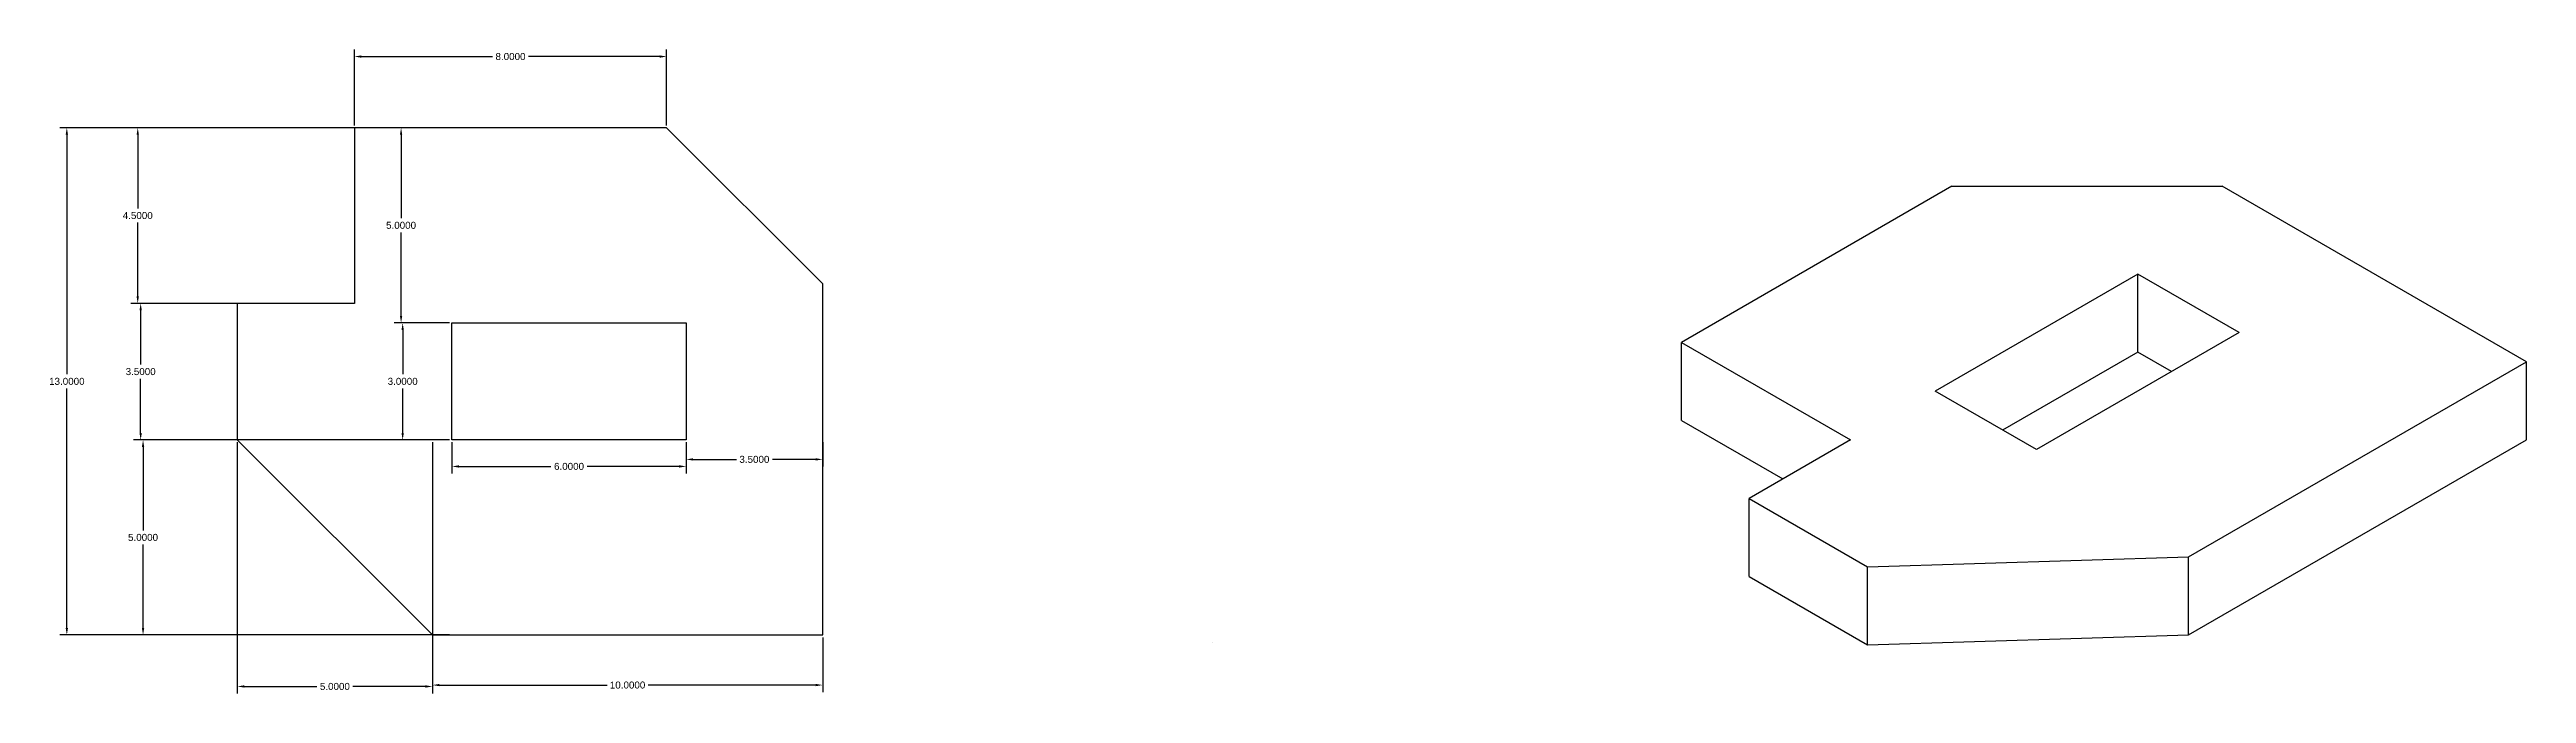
# Model space of a CAD drawing. Header units: inches. Extents: x -4.8 to 58.7, y -1.5 to 15.
import ezdxf

# ---------------------------------------------------------------- set-up
doc = ezdxf.new("R2010")
doc.units = ezdxf.units.IN
doc.header["$MEASUREMENT"] = 0
doc.layers.add('COTA', color=1, linetype='Continuous')
doc.styles.get("Standard").update_dxf_attribs({"font": 'Arial.ttf'})
doc.dimstyles.get("Standard").update_dxf_attribs({"dimtxt": 0.18, "dimasz": 0.18, "dimexe": 0.18, "dimexo": 0.0625, "dimgap": 0.09, "dimtad": 0, "dimtih": 1, "dimtoh": 1, "dimdec": 4, "dimzin": 0, "dimdsep": 46, "dimtxsty": 'Standard', "dimcen": 0.09, "dimadec": 0, "dimazin": 0, "dimtfac": 1, "dimtdec": 4, "dimtofl": 0, "dimtmove": 0, "dimatfit": 3, "dimfxl": 1, "dimtolj": 1, "dimtzin": 0, "dimarcsym": 0})

# ---------------------------------------------------------------- blocks, each defined once
blk = doc.blocks.new('*D4')
at = {"layer": 'COTA', "color": 0, "lineweight": -2, "transparency": 16777216}
for p, q in [((3, 13.062), (3, 15.006)), ((3.18, 14.826), (6.538, 14.826)), ((10.82, 14.826), (7.462, 14.826)), ((11, 13.062), (11, 15.006))]:
    blk.add_line(p, q, dxfattribs=at)
at = {"layer": 'COTA', "color": 0, "transparency": 16777216}
for points in [[(3.18, 14.856), (3.18, 14.796), (3, 14.826)], [(10.82, 14.856), (10.82, 14.796), (11, 14.826)]]:
    blk.add_solid(points, dxfattribs=at)
at = {"layer": 'Defpoints', "color": 0, "transparency": 16777216}
for p in [(11, 14.826), (3, 13), (11, 13)]:
    blk.add_point(p, dxfattribs=at)
at = {"layer": 'COTA', "color": 0, "transparency": 16777216, "insert": (7, 14.826), "char_height": 0.18, "attachment_point": 5}
blk.add_mtext('\\A1;8.0000', dxfattribs=at)
blk = doc.blocks.new('*D5')
at = {"layer": 'COTA', "color": 0, "lineweight": -2}
for p, q in [((2.937, 13), (-2.732, 13)), ((-2.552, 12.82), (-2.552, 10.931)), ((-2.552, 8.68), (-2.552, 10.569)), ((2.937, 8.5), (-2.732, 8.5))]:
    blk.add_line(p, q, dxfattribs=at)
at = {"layer": 'COTA', "color": 0}
for points in [[(-2.582, 12.82), (-2.522, 12.82), (-2.552, 13)], [(-2.582, 8.68), (-2.522, 8.68), (-2.552, 8.5)]]:
    blk.add_solid(points, dxfattribs=at)
at = {"layer": 'Defpoints', "color": 0, "transparency": 16777216}
for p in [(3, 13), (-2.552, 8.5), (3, 8.5)]:
    blk.add_point(p, dxfattribs=at)
at = {"layer": 'COTA', "color": 0, "insert": (-2.552, 10.75), "char_height": 0.18, "attachment_point": 5}
blk.add_mtext('\\A1;4.5000', dxfattribs=at)
blk = doc.blocks.new('*D6')
at = {"layer": 'COTA', "color": 0, "lineweight": -2}
for p, q in [((-0.063, 8.5), (-2.657, 8.5)), ((-2.477, 8.32), (-2.477, 6.931)), ((-2.477, 5.18), (-2.477, 6.569)), ((-0.063, 5), (-2.657, 5))]:
    blk.add_line(p, q, dxfattribs=at)
at = {"layer": 'COTA', "color": 0}
for points in [[(-2.507, 8.32), (-2.447, 8.32), (-2.477, 8.5)], [(-2.507, 5.18), (-2.447, 5.18), (-2.477, 5)]]:
    blk.add_solid(points, dxfattribs=at)
at = {"layer": 'Defpoints', "color": 0, "transparency": 16777216}
for p in [(0, 8.5), (-2.477, 5), (0, 5)]:
    blk.add_point(p, dxfattribs=at)
at = {"layer": 'COTA', "color": 0, "insert": (-2.477, 6.75), "char_height": 0.18, "attachment_point": 5}
blk.add_mtext('\\A1;3.5000', dxfattribs=at)
blk = doc.blocks.new('*D7')
at = {"layer": 'COTA', "color": 0, "lineweight": -2}
for p, q in [((5.437, 5), (-2.596, 5)), ((-2.416, 4.82), (-2.416, 2.681)), ((-2.416, 0.18), (-2.416, 2.319)), ((5.437, 0), (-2.596, 0))]:
    blk.add_line(p, q, dxfattribs=at)
at = {"layer": 'COTA', "color": 0}
for points in [[(-2.446, 4.82), (-2.386, 4.82), (-2.416, 5)], [(-2.446, 0.18), (-2.386, 0.18), (-2.416, 0)]]:
    blk.add_solid(points, dxfattribs=at)
at = {"layer": 'Defpoints', "color": 0, "transparency": 16777216}
for p in [(5.5, 5), (-2.416, 0), (5.5, 0)]:
    blk.add_point(p, dxfattribs=at)
at = {"layer": 'COTA', "color": 0, "insert": (-2.416, 2.5), "char_height": 0.18, "attachment_point": 5}
blk.add_mtext('\\A1;5.0000', dxfattribs=at)
blk = doc.blocks.new('*D8')
at = {"layer": 'COTA', "color": 0, "lineweight": -2}
for p, q in [((0, 4.938), (0, -1.5)), ((5, 4.938), (5, -1.5)), ((0.18, -1.32), (2.038, -1.32)), ((4.82, -1.32), (2.962, -1.32))]:
    blk.add_line(p, q, dxfattribs=at)
at = {"layer": 'COTA', "color": 0}
for points in [[(0.18, -1.29), (0.18, -1.35), (0, -1.32)], [(4.82, -1.29), (4.82, -1.35), (5, -1.32)]]:
    blk.add_solid(points, dxfattribs=at)
at = {"layer": 'Defpoints', "color": 0, "transparency": 16777216}
for p in [(0, 5), (5, 5), (5, -1.32)]:
    blk.add_point(p, dxfattribs=at)
at = {"layer": 'COTA', "color": 0, "insert": (2.5, -1.32), "char_height": 0.18, "attachment_point": 5}
blk.add_mtext('\\A1;5.0000', dxfattribs=at)
blk = doc.blocks.new('*D9')
at = {"layer": 'COTA', "color": 0, "lineweight": -2}
for p, q in [((4.938, 13), (-4.549, 13)), ((-4.369, 12.82), (-4.369, 6.681)), ((-4.369, 0.18), (-4.369, 6.319)), ((4.938, 0), (-4.549, 0))]:
    blk.add_line(p, q, dxfattribs=at)
at = {"layer": 'COTA', "color": 0}
for points in [[(-4.399, 12.82), (-4.339, 12.82), (-4.369, 13)], [(-4.399, 0.18), (-4.339, 0.18), (-4.369, 0)]]:
    blk.add_solid(points, dxfattribs=at)
at = {"layer": 'Defpoints', "color": 0, "transparency": 16777216}
for p in [(-4.369, 13), (5, 13), (5, 0)]:
    blk.add_point(p, dxfattribs=at)
at = {"layer": 'COTA', "color": 0, "insert": (-4.369, 6.5), "char_height": 0.18, "attachment_point": 5}
blk.add_mtext('\\A1;13.0000', dxfattribs=at)
blk = doc.blocks.new('*D10')
at = {"layer": 'COTA', "color": 0, "lineweight": -2}
for p, q in [((11.5, 4.938), (11.5, 4.32)), ((11.68, 4.5), (12.788, 4.5)), ((14.82, 4.5), (13.712, 4.5)), ((15, 4.938), (15, 4.32))]:
    blk.add_line(p, q, dxfattribs=at)
at = {"layer": 'COTA', "color": 0}
for points in [[(11.68, 4.53), (11.68, 4.47), (11.5, 4.5)], [(14.82, 4.53), (14.82, 4.47), (15, 4.5)]]:
    blk.add_solid(points, dxfattribs=at)
at = {"layer": 'Defpoints', "color": 0, "transparency": 16777216}
for p in [(11.5, 5), (15, 5), (15, 4.5)]:
    blk.add_point(p, dxfattribs=at)
at = {"layer": 'COTA', "color": 0, "insert": (13.25, 4.5), "char_height": 0.18, "attachment_point": 5}
blk.add_mtext('\\A1;3.5000', dxfattribs=at)
blk = doc.blocks.new('*D11')
at = {"layer": 'COTA', "color": 0, "lineweight": -2}
for p, q in [((5.5, 4.938), (5.5, 4.14)), ((11.5, 4.938), (11.5, 4.14)), ((5.68, 4.32), (8.036, 4.32)), ((11.32, 4.32), (8.964, 4.32))]:
    blk.add_line(p, q, dxfattribs=at)
at = {"layer": 'COTA', "color": 0}
for points in [[(5.68, 4.35), (5.68, 4.29), (5.5, 4.32)], [(11.32, 4.35), (11.32, 4.29), (11.5, 4.32)]]:
    blk.add_solid(points, dxfattribs=at)
at = {"layer": 'Defpoints', "color": 0, "transparency": 16777216}
for p in [(5.5, 5), (11.5, 5), (11.5, 4.32)]:
    blk.add_point(p, dxfattribs=at)
at = {"layer": 'COTA', "color": 0, "insert": (8.5, 4.32), "char_height": 0.18, "attachment_point": 5}
blk.add_mtext('\\A1;6.0000', dxfattribs=at)
blk = doc.blocks.new('*D12')
at = {"layer": 'COTA', "color": 0, "lineweight": -2}
for p, q in [((5, -0.062), (5, -1.464)), ((15, -0.062), (15, -1.464)), ((5.18, -1.284), (9.475, -1.284)), ((14.82, -1.284), (10.525, -1.284))]:
    blk.add_line(p, q, dxfattribs=at)
at = {"layer": 'COTA', "color": 0}
for points in [[(5.18, -1.254), (5.18, -1.314), (5, -1.284)], [(14.82, -1.254), (14.82, -1.314), (15, -1.284)]]:
    blk.add_solid(points, dxfattribs=at)
at = {"layer": 'Defpoints', "color": 0, "transparency": 16777216}
for p in [(5, 0), (15, 0), (5, -1.284)]:
    blk.add_point(p, dxfattribs=at)
at = {"layer": 'COTA', "color": 0, "insert": (10, -1.284), "char_height": 0.18, "attachment_point": 5}
blk.add_mtext('\\A1;10.0000', dxfattribs=at)
blk = doc.blocks.new('*D13')
at = {"layer": 'COTA', "color": 0, "lineweight": -2}
for p, q in [((5.438, 8), (4.057, 8)), ((4.237, 7.82), (4.237, 6.681)), ((4.237, 5.18), (4.237, 6.319)), ((5.438, 5), (4.057, 5))]:
    blk.add_line(p, q, dxfattribs=at)
at = {"layer": 'COTA', "color": 0}
for points in [[(4.207, 7.82), (4.267, 7.82), (4.237, 8)], [(4.207, 5.18), (4.267, 5.18), (4.237, 5)]]:
    blk.add_solid(points, dxfattribs=at)
at = {"layer": 'Defpoints', "color": 0, "transparency": 16777216}
for p in [(4.237, 8), (5.5, 8), (5.5, 5)]:
    blk.add_point(p, dxfattribs=at)
at = {"layer": 'COTA', "color": 0, "insert": (4.237, 6.5), "char_height": 0.18, "attachment_point": 5}
blk.add_mtext('\\A1;3.0000', dxfattribs=at)
blk = doc.blocks.new('*D14')
at = {"layer": 'COTA', "color": 0, "lineweight": -2}
for p, q in [((5.438, 13), (4.016, 13)), ((4.196, 12.82), (4.196, 10.681)), ((4.196, 8.18), (4.196, 10.319)), ((5.438, 8), (4.016, 8))]:
    blk.add_line(p, q, dxfattribs=at)
at = {"layer": 'COTA', "color": 0}
for points in [[(4.166, 12.82), (4.226, 12.82), (4.196, 13)], [(4.166, 8.18), (4.226, 8.18), (4.196, 8)]]:
    blk.add_solid(points, dxfattribs=at)
at = {"layer": 'Defpoints', "color": 0, "transparency": 16777216}
for p in [(4.196, 13), (5.5, 13), (5.5, 8)]:
    blk.add_point(p, dxfattribs=at)
at = {"layer": 'COTA', "color": 0, "insert": (4.196, 10.5), "char_height": 0.18, "attachment_point": 5}
blk.add_mtext('\\A1;5.0000', dxfattribs=at)

msp = doc.modelspace()

# ---------------------------------------------------------------- linework, layer by layer
for p, q in [((11, 13), (3, 13)), ((3, 13), (3, 8.5)), ((15, 9), (11, 13)), ((43.93782, 11.5), (37.00962, 7.5)), ((43.93782, 11.5), (50.86603, 11.5)), ((58.66025, 7), (50.86603, 11.5)), ((15, 0), (15, 9)), ((48.70096, 9.25), (43.50481, 6.25)), ((51.29904, 7.75), (48.70096, 9.25)), ((48.70096, 7.25), (48.70096, 9.25)), ((3, 8.5), (0, 8.5)), ((0, 8.5), (0, 5)), ((5.5, 5), (5.5, 8)), ((5.5, 8), (11.5, 8)), ((11.5, 8), (11.5, 5)), ((51.29904, 7.75), (46.10289, 4.75)), ((37.00962, 7.5), (41.33975, 5)), ((37.00962, 5.5), (37.00962, 7.5)), ((48.70096, 7.25), (45.23686, 5.25)), ((49.56699, 6.75), (48.70096, 7.25)), ((50, 2), (58.66025, 7)), ((58.66025, 5), (58.66025, 7)), ((46.10289, 4.75), (43.50481, 6.25)), ((37.00962, 5.5), (39.6077, 4)), ((0, 5), (5, 0)), ((11.5, 5), (5.5, 5)), ((41.33975, 5), (38.74167, 3.5)), ((50, 0), (58.66025, 5)), ((38.74167, 3.5), (41.77276, 1.75)), ((38.74167, 1.5), (38.74167, 3.5)), ((41.77276, 1.75), (50, 2)), ((50, 0), (50, 2)), ((38.74167, 1.5), (41.77276, -0.25)), ((41.77276, -0.25), (41.77276, 1.75)), ((5, 0), (15, 0)), ((41.77276, -0.25), (50, 0)), ((25.00023, -0.18691), (25.00023, -0.18691))]:
    msp.add_line(p, q)

# ---------------------------------------------------------------- dimensions: what is measured, and where the dimension line sits
at = {"layer": 'COTA'}
for p1, p2, distance, picture, middle in [((3, 13), (11, 13), 1.82606, '*D4', (7, 14.82606)), ((5, 0), (5, 13), 9.36915, '*D9', (-4.36915, 6.5)), ((3, 13), (3, 8.5), -5.55217, '*D5', (-2.55217, 10.75)), ((5.5, 8), (5.5, 13), 1.3041, '*D14', (4.1959, 10.5)), ((0, 8.5), (0, 5), -2.47658, '*D6', (-2.47658, 6.75)), ((5.5, 5), (5.5, 8), 1.26332, '*D13', (4.23668, 6.5)), ((5.5, 5), (5.5, 0), -7.91553, '*D7', (-2.41553, 2.5)), ((0, 5), (5, 5), -6.31953, '*D8', (2.5, -1.31953)), ((5.5, 5), (11.5, 5), -0.68, '*D11', (8.5, 4.32)), ((11.5, 5), (15, 5), -0.5, '*D10', (13.25, 4.5)), ((15, 0), (5, 0), 1.28418, '*D12', (10, -1.28418))]:
    dim = msp.add_aligned_dim(p1=p1, p2=p2, distance=distance, dimstyle='Standard', dxfattribs=at)
    dim.commit()
    dim.dimension.update_dxf_attribs({"geometry": picture, "text_midpoint": middle})

doc.saveas('drawing.dxf')
